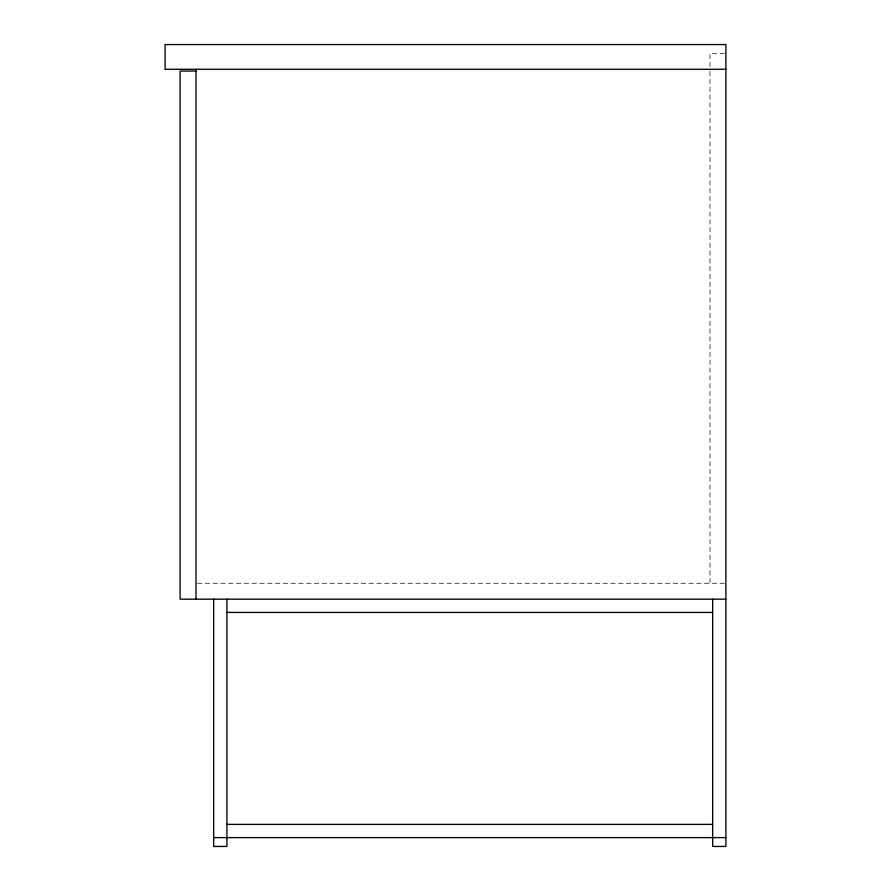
<?xml version="1.0" encoding="UTF-8"?>
<svg xmlns="http://www.w3.org/2000/svg" width="891" height="891" viewBox="0 0 891 891"><rect width="100%" height="100%" fill="white"/><g stroke="black" fill="none" stroke-linecap="round" stroke-linejoin="round"><path stroke-width="0.67" stroke-dasharray="4.46 3.34" d="M724.572 53.382L710.004 53.382L710.004 70.066M197.401 583.271L724.572 583.271M710.004 71.458L710.004 583.271"/><path stroke-width="1.34" d="M725.898 69.275L165.102 69.275L165.102 44.55L725.898 44.55L725.898 846.45L712.655 846.45L712.655 599.164M196.009 71.046L180.116 71.046L180.116 599.164L725.898 599.164M226.915 612.418L712.655 612.418M226.915 824.375L712.655 824.375M213.673 837.618L725.898 837.618M226.915 599.164L226.915 846.45L213.673 846.45L213.673 599.164M196.009 69.275L196.009 599.164"/></g></svg>
